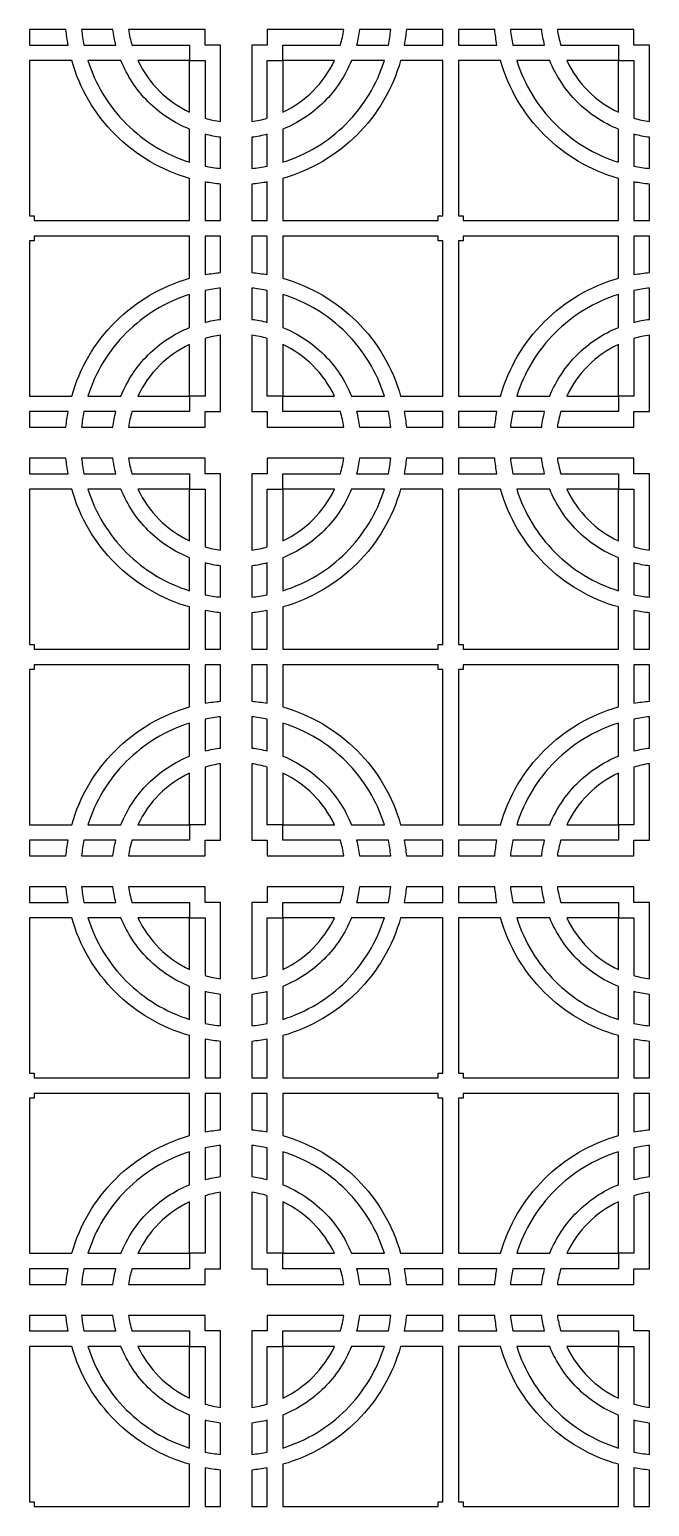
# Model space of a CAD drawing. Extents: x -89 to 89, y -48 to 48.
# Drawn here: x -48.05 to -28.1, y -48.05 to -0.5 of the extents above; entities that cross this region are included whole.
import ezdxf

# ---------------------------------------------------------------- set-up
doc = ezdxf.new("R2010")
doc.units = 0

msp = doc.modelspace()

# ---------------------------------------------------------------- linework, layer by layer
at = {"layer": 'MATERIAL3'}
for points in [[(-46.877226, -0.5), (-48.05, -0.5), (-48.05, -0.5), (-48.05, -1), (-48.05, -1), (-46.808327, -1), (-46.808327, -1, -0.0114755), (-46.848515, -0.750791, -0.0114755)], [(-46.298979, -1), (-45.272983, -1), (-45.272983, -1, -0.0159204), (-45.328767, -0.751523, -0.0159204), (-45.368627, -0.5), (-46.374937, -0.5), (-46.374937, -0.5, 0.0126495), (-46.343284, -0.750961, 0.0126495)], [(-42.4, -0.5), (-44.864102, -0.5), (-44.864102, -0.5, 0.0183026), (-44.818256, -0.752014, 0.0183026), (-44.754102, -1), (-42.9, -1), (-42.9, -1), (-42.9, -1.5), (-42.9, -1.5), (-42.4, -1.5), (-42.4, -1.5), (-42.4, -3.354102), (-42.4, -3.354102, 0.0183026), (-42.152014, -3.418256, 0.0183026), (-41.9, -3.464102), (-41.9, -1), (-41.9, -1), (-42.4, -1), (-42.4, -1), (-42.4, -0.5)], [(-39.9, -1.5), (-39.9, -1), (-39.9, -1), (-38.045898, -1), (-38.045898, -1, 0.0183026), (-37.981744, -0.752014, 0.0183026), (-37.935898, -0.5), (-40.4, -0.5), (-40.4, -0.5), (-40.4, -1), (-40.4, -1), (-40.9, -1), (-40.9, -1), (-40.9, -3.464102), (-40.9, -3.464102, 0.0183026), (-40.647986, -3.418256, 0.0183026), (-40.4, -3.354102), (-40.4, -1.5), (-40.4, -1.5), (-39.9, -1.5)], [(-36.425063, -0.5), (-37.431373, -0.5), (-37.431373, -0.5, -0.0159204), (-37.471233, -0.751523, -0.0159204), (-37.527017, -1), (-36.501021, -1), (-36.501021, -1, 0.0126495), (-36.456716, -0.750961, 0.0126495)], [(-35.991673, -1), (-34.75, -1), (-34.75, -1), (-34.75, -0.5), (-34.75, -0.5), (-35.922774, -0.5), (-35.922774, -0.5, -0.0114755), (-35.951485, -0.750791, -0.0114755)], [(-33.077226, -0.5), (-34.25, -0.5), (-34.25, -0.5), (-34.25, -1), (-34.25, -1), (-33.008327, -1), (-33.008327, -1, -0.0114755), (-33.048515, -0.750791, -0.0114755)], [(-32.498979, -1), (-31.472983, -1), (-31.472983, -1, -0.0159204), (-31.528767, -0.751523, -0.0159204), (-31.568627, -0.5), (-32.574937, -0.5), (-32.574937, -0.5, 0.0126495), (-32.543284, -0.750961, 0.0126495)], [(-28.6, -0.5), (-31.064102, -0.5), (-31.064102, -0.5, 0.0183026), (-31.018256, -0.752014, 0.0183026), (-30.954102, -1), (-29.1, -1), (-29.1, -1), (-29.1, -1.5), (-29.1, -1.5), (-28.6, -1.5), (-28.6, -1.5), (-28.6, -3.354102), (-28.6, -3.354102, 0.0183026), (-28.352014, -3.418256, 0.0183026), (-28.1, -3.464102), (-28.1, -1), (-28.1, -1), (-28.6, -1), (-28.6, -1), (-28.6, -0.5)], [(-42.9, -5.291503, -0.127985), (-45.289087, -3.889087, -0.127985), (-46.691503, -1.5), (-48.05, -1.5), (-48.05, -1.5), (-48.05, -6.5), (-48.05, -6.5), (-47.9, -6.5), (-47.9, -6.5), (-47.9, -6.65), (-47.9, -6.65), (-42.9, -6.65), (-42.9, -6.65), (-42.9, -5.291503)], [(-42.9, -4.769696), (-42.9, -3.708099), (-42.9, -3.708099, -0.100588), (-44.228427, -2.828427, -0.100588), (-45.108099, -1.5), (-46.169696, -1.5), (-46.169696, -1.5, 0.120758), (-44.935534, -3.535534, 0.120758)], [(-42.9, -1.5), (-44.562278, -1.5), (-44.562278, -1.5, 0.0858316), (-43.874874, -2.474874, 0.0858316), (-42.9, -3.162278), (-42.9, -1.5)], [(-39.9, -1.5), (-39.9, -3.162278), (-39.9, -3.162278, 0.0858316), (-38.925126, -2.474874, 0.0858316), (-38.237722, -1.5), (-39.9, -1.5)], [(-39.9, -4.769696, 0.120758), (-37.864466, -3.535534, 0.120758), (-36.630304, -1.5), (-37.691901, -1.5), (-37.691901, -1.5, -0.100588), (-38.571573, -2.828427, -0.100588), (-39.9, -3.708099), (-39.9, -4.769696)], [(-34.75, -1.5), (-36.108497, -1.5), (-36.108497, -1.5, -0.127985), (-37.510913, -3.889087, -0.127985), (-39.9, -5.291503), (-39.9, -6.65), (-39.9, -6.65), (-34.9, -6.65), (-34.9, -6.65), (-34.9, -6.5), (-34.9, -6.5), (-34.75, -6.5), (-34.75, -6.5), (-34.75, -1.5)], [(-29.1, -5.291503, -0.127985), (-31.489087, -3.889087, -0.127985), (-32.891503, -1.5), (-34.25, -1.5), (-34.25, -1.5), (-34.25, -6.5), (-34.25, -6.5), (-34.1, -6.5), (-34.1, -6.5), (-34.1, -6.65), (-34.1, -6.65), (-29.1, -6.65), (-29.1, -6.65), (-29.1, -5.291503)], [(-29.1, -4.769696), (-29.1, -3.708099), (-29.1, -3.708099, -0.100588), (-30.428427, -2.828427, -0.100588), (-31.308099, -1.5), (-32.369696, -1.5), (-32.369696, -1.5, 0.120758), (-31.135534, -3.535534, 0.120758)], [(-29.1, -1.5), (-30.762278, -1.5), (-30.762278, -1.5, 0.0858316), (-30.074874, -2.474874, 0.0858316), (-29.1, -3.162278), (-29.1, -1.5)], [(-42.4, -3.872983), (-42.4, -4.898979), (-42.4, -4.898979, 0.0126495), (-42.150961, -4.943284, 0.0126495), (-41.9, -4.974937), (-41.9, -3.968627), (-41.9, -3.968627, -0.0159204), (-42.151523, -3.928767, -0.0159204)], [(-40.4, -4.898979), (-40.4, -3.872983), (-40.4, -3.872983, -0.0159204), (-40.648477, -3.928767, -0.0159204), (-40.9, -3.968627), (-40.9, -4.974937), (-40.9, -4.974937, 0.0126495), (-40.649039, -4.943284, 0.0126495)], [(-28.6, -3.872983), (-28.6, -4.898979), (-28.6, -4.898979, 0.0126495), (-28.350961, -4.943284, 0.0126495), (-28.1, -4.974937), (-28.1, -3.968627), (-28.1, -3.968627, -0.0159204), (-28.351523, -3.928767, -0.0159204)], [(-41.9, -6.65), (-41.9, -5.477226), (-41.9, -5.477226, -0.0114755), (-42.150791, -5.448515, -0.0114755), (-42.4, -5.408327), (-42.4, -6.65), (-42.4, -6.65), (-41.9, -6.65)], [(-40.4, -6.65), (-40.4, -5.408327), (-40.4, -5.408327, -0.0114755), (-40.649209, -5.448515, -0.0114755), (-40.9, -5.477226), (-40.9, -6.65), (-40.9, -6.65), (-40.4, -6.65)], [(-28.1, -6.65), (-28.1, -5.477226), (-28.1, -5.477226, -0.0114755), (-28.350791, -5.448515, -0.0114755), (-28.6, -5.408327), (-28.6, -6.65), (-28.6, -6.65), (-28.1, -6.65)], [(-48.05, -12.3), (-46.691503, -12.3), (-46.691503, -12.3, -0.127985), (-45.289087, -9.910913, -0.127985), (-42.9, -8.508497), (-42.9, -7.15), (-42.9, -7.15), (-47.9, -7.15), (-47.9, -7.15), (-47.9, -7.3), (-47.9, -7.3), (-48.05, -7.3), (-48.05, -7.3), (-48.05, -12.3)], [(-42.4, -7.15), (-42.4, -8.391673), (-42.4, -8.391673, -0.0114755), (-42.150791, -8.351485, -0.0114755), (-41.9, -8.322774), (-41.9, -7.15), (-41.9, -7.15), (-42.4, -7.15)], [(-40.4, -8.391673), (-40.4, -7.15), (-40.4, -7.15), (-40.9, -7.15), (-40.9, -7.15), (-40.9, -8.322774), (-40.9, -8.322774, -0.0114755), (-40.649209, -8.351485, -0.0114755)], [(-39.9, -7.15), (-39.9, -8.508497), (-39.9, -8.508497, -0.127985), (-37.510913, -9.910913, -0.127985), (-36.108497, -12.3), (-34.75, -12.3), (-34.75, -12.3), (-34.75, -7.3), (-34.75, -7.3), (-34.9, -7.3), (-34.9, -7.3), (-34.9, -7.15), (-34.9, -7.15), (-39.9, -7.15)], [(-34.25, -12.3), (-32.891503, -12.3), (-32.891503, -12.3, -0.127985), (-31.489087, -9.910913, -0.127985), (-29.1, -8.508497), (-29.1, -7.15), (-29.1, -7.15), (-34.1, -7.15), (-34.1, -7.15), (-34.1, -7.3), (-34.1, -7.3), (-34.25, -7.3), (-34.25, -7.3), (-34.25, -12.3)], [(-28.6, -7.15), (-28.6, -8.391673), (-28.6, -8.391673, -0.0114755), (-28.350791, -8.351485, -0.0114755), (-28.1, -8.322774), (-28.1, -7.15), (-28.1, -7.15), (-28.6, -7.15)], [(-45.108099, -12.3, -0.100588), (-44.228427, -10.971573, -0.100588), (-42.9, -10.091901), (-42.9, -9.030304), (-42.9, -9.030304, 0.120758), (-44.935534, -10.264466, 0.120758), (-46.169696, -12.3), (-45.108099, -12.3)], [(-41.9, -9.831373), (-41.9, -8.825063), (-41.9, -8.825063, 0.0126495), (-42.150961, -8.856716, 0.0126495), (-42.4, -8.901021), (-42.4, -9.927017), (-42.4, -9.927017, -0.0159204), (-42.151523, -9.871233, -0.0159204)], [(-40.9, -8.825063), (-40.9, -9.831373), (-40.9, -9.831373, -0.0159204), (-40.648477, -9.871233, -0.0159204), (-40.4, -9.927017), (-40.4, -8.901021), (-40.4, -8.901021, 0.0126495), (-40.649039, -8.856716, 0.0126495)], [(-39.9, -10.091901, -0.100588), (-38.571573, -10.971573, -0.100588), (-37.691901, -12.3), (-36.630304, -12.3), (-36.630304, -12.3, 0.120758), (-37.864466, -10.264466, 0.120758), (-39.9, -9.030304), (-39.9, -10.091901)], [(-31.308099, -12.3, -0.100588), (-30.428427, -10.971573, -0.100588), (-29.1, -10.091901), (-29.1, -9.030304), (-29.1, -9.030304, 0.120758), (-31.135534, -10.264466, 0.120758), (-32.369696, -12.3), (-31.308099, -12.3)], [(-28.1, -9.831373), (-28.1, -8.825063), (-28.1, -8.825063, 0.0126495), (-28.350961, -8.856716, 0.0126495), (-28.6, -8.901021), (-28.6, -9.927017), (-28.6, -9.927017, -0.0159204), (-28.351523, -9.871233, -0.0159204)], [(-41.9, -12.8), (-41.9, -10.335898), (-41.9, -10.335898, 0.0183026), (-42.152014, -10.381744, 0.0183026), (-42.4, -10.445898), (-42.4, -12.3), (-42.4, -12.3), (-42.9, -12.3), (-42.9, -12.3), (-42.9, -12.8), (-42.9, -12.8), (-44.754102, -12.8), (-44.754102, -12.8, 0.0183026), (-44.818256, -13.047986, 0.0183026), (-44.864102, -13.3), (-42.4, -13.3), (-42.4, -13.3), (-42.4, -12.8), (-42.4, -12.8), (-41.9, -12.8)], [(-40.4, -13.3), (-37.935898, -13.3), (-37.935898, -13.3, 0.0183026), (-37.981744, -13.047986, 0.0183026), (-38.045898, -12.8), (-39.9, -12.8), (-39.9, -12.8), (-39.9, -12.3), (-39.9, -12.3), (-40.4, -12.3), (-40.4, -12.3), (-40.4, -10.445898), (-40.4, -10.445898, 0.0183026), (-40.647986, -10.381744, 0.0183026), (-40.9, -10.335898), (-40.9, -12.8), (-40.9, -12.8), (-40.4, -12.8), (-40.4, -12.8), (-40.4, -13.3)], [(-28.1, -12.8), (-28.1, -10.335898), (-28.1, -10.335898, 0.0183026), (-28.352014, -10.381744, 0.0183026), (-28.6, -10.445898), (-28.6, -12.3), (-28.6, -12.3), (-29.1, -12.3), (-29.1, -12.3), (-29.1, -12.8), (-29.1, -12.8), (-30.954102, -12.8), (-30.954102, -12.8, 0.0183026), (-31.018256, -13.047986, 0.0183026), (-31.064102, -13.3), (-28.6, -13.3), (-28.6, -13.3), (-28.6, -12.8), (-28.6, -12.8), (-28.1, -12.8)], [(-42.9, -12.3), (-42.9, -10.637722), (-42.9, -10.637722, 0.0858316), (-43.874874, -11.325126, 0.0858316), (-44.562278, -12.3), (-42.9, -12.3)], [(-39.9, -12.3), (-38.237722, -12.3), (-38.237722, -12.3, 0.0858316), (-38.925126, -11.325126, 0.0858316), (-39.9, -10.637722), (-39.9, -12.3)], [(-29.1, -12.3), (-29.1, -10.637722), (-29.1, -10.637722, 0.0858316), (-30.074874, -11.325126, 0.0858316), (-30.762278, -12.3), (-29.1, -12.3)], [(-46.808327, -12.8), (-48.05, -12.8), (-48.05, -12.8), (-48.05, -13.3), (-48.05, -13.3), (-46.877226, -13.3), (-46.877226, -13.3, -0.0114755), (-46.848515, -13.049209, -0.0114755)], [(-46.374937, -13.3), (-45.368627, -13.3), (-45.368627, -13.3, -0.0159204), (-45.328767, -13.048477, -0.0159204), (-45.272983, -12.8), (-46.298979, -12.8), (-46.298979, -12.8, 0.0126495), (-46.343284, -13.049039, 0.0126495)], [(-37.431373, -13.3), (-36.425063, -13.3), (-36.425063, -13.3, 0.0126495), (-36.456716, -13.049039, 0.0126495), (-36.501021, -12.8), (-37.527017, -12.8), (-37.527017, -12.8, -0.0159204), (-37.471233, -13.048477, -0.0159204)], [(-34.75, -12.8), (-35.991673, -12.8), (-35.991673, -12.8, -0.0114755), (-35.951485, -13.049209, -0.0114755), (-35.922774, -13.3), (-34.75, -13.3), (-34.75, -13.3), (-34.75, -12.8)], [(-33.008327, -12.8), (-34.25, -12.8), (-34.25, -12.8), (-34.25, -13.3), (-34.25, -13.3), (-33.077226, -13.3), (-33.077226, -13.3, -0.0114755), (-33.048515, -13.049209, -0.0114755)], [(-32.574937, -13.3), (-31.568627, -13.3), (-31.568627, -13.3, -0.0159204), (-31.528767, -13.048477, -0.0159204), (-31.472983, -12.8), (-32.498979, -12.8), (-32.498979, -12.8, 0.0126495), (-32.543284, -13.049039, 0.0126495)], [(-46.877226, -14.3), (-48.05, -14.3), (-48.05, -14.3), (-48.05, -14.8), (-48.05, -14.8), (-46.808327, -14.8), (-46.808327, -14.8, -0.0114755), (-46.848515, -14.550791, -0.0114755)], [(-46.298979, -14.8), (-45.272983, -14.8), (-45.272983, -14.8, -0.0159204), (-45.328767, -14.551523, -0.0159204), (-45.368627, -14.3), (-46.374937, -14.3), (-46.374937, -14.3, 0.0126495), (-46.343284, -14.550961, 0.0126495)], [(-42.4, -14.3), (-44.864102, -14.3), (-44.864102, -14.3, 0.0183026), (-44.818256, -14.552014, 0.0183026), (-44.754102, -14.8), (-42.9, -14.8), (-42.9, -14.8), (-42.9, -15.3), (-42.9, -15.3), (-42.4, -15.3), (-42.4, -15.3), (-42.4, -17.154102), (-42.4, -17.154102, 0.0183026), (-42.152014, -17.218256, 0.0183026), (-41.9, -17.264102), (-41.9, -14.8), (-41.9, -14.8), (-42.4, -14.8), (-42.4, -14.8), (-42.4, -14.3)], [(-39.9, -15.3), (-39.9, -14.8), (-39.9, -14.8), (-38.045898, -14.8), (-38.045898, -14.8, 0.0183026), (-37.981744, -14.552014, 0.0183026), (-37.935898, -14.3), (-40.4, -14.3), (-40.4, -14.3), (-40.4, -14.8), (-40.4, -14.8), (-40.9, -14.8), (-40.9, -14.8), (-40.9, -17.264102), (-40.9, -17.264102, 0.0183026), (-40.647986, -17.218256, 0.0183026), (-40.4, -17.154102), (-40.4, -15.3), (-40.4, -15.3), (-39.9, -15.3)], [(-36.425063, -14.3), (-37.431373, -14.3), (-37.431373, -14.3, -0.0159204), (-37.471233, -14.551523, -0.0159204), (-37.527017, -14.8), (-36.501021, -14.8), (-36.501021, -14.8, 0.0126495), (-36.456716, -14.550961, 0.0126495)], [(-35.991673, -14.8), (-34.75, -14.8), (-34.75, -14.8), (-34.75, -14.3), (-34.75, -14.3), (-35.922774, -14.3), (-35.922774, -14.3, -0.0114755), (-35.951485, -14.550791, -0.0114755)], [(-33.077226, -14.3), (-34.25, -14.3), (-34.25, -14.3), (-34.25, -14.8), (-34.25, -14.8), (-33.008327, -14.8), (-33.008327, -14.8, -0.0114755), (-33.048515, -14.550791, -0.0114755)], [(-32.498979, -14.8), (-31.472983, -14.8), (-31.472983, -14.8, -0.0159204), (-31.528767, -14.551523, -0.0159204), (-31.568627, -14.3), (-32.574937, -14.3), (-32.574937, -14.3, 0.0126495), (-32.543284, -14.550961, 0.0126495)], [(-28.6, -14.3), (-31.064102, -14.3), (-31.064102, -14.3, 0.0183026), (-31.018256, -14.552014, 0.0183026), (-30.954102, -14.8), (-29.1, -14.8), (-29.1, -14.8), (-29.1, -15.3), (-29.1, -15.3), (-28.6, -15.3), (-28.6, -15.3), (-28.6, -17.154102), (-28.6, -17.154102, 0.0183026), (-28.352014, -17.218256, 0.0183026), (-28.1, -17.264102), (-28.1, -14.8), (-28.1, -14.8), (-28.6, -14.8), (-28.6, -14.8), (-28.6, -14.3)], [(-42.9, -19.091503, -0.127985), (-45.289087, -17.689087, -0.127985), (-46.691503, -15.3), (-48.05, -15.3), (-48.05, -15.3), (-48.05, -20.3), (-48.05, -20.3), (-47.9, -20.3), (-47.9, -20.3), (-47.9, -20.45), (-47.9, -20.45), (-42.9, -20.45), (-42.9, -20.45), (-42.9, -19.091503)], [(-42.9, -18.569696), (-42.9, -17.508099), (-42.9, -17.508099, -0.100588), (-44.228427, -16.628427, -0.100588), (-45.108099, -15.3), (-46.169696, -15.3), (-46.169696, -15.3, 0.120758), (-44.935534, -17.335534, 0.120758)], [(-42.9, -15.3), (-44.562278, -15.3), (-44.562278, -15.3, 0.0858316), (-43.874874, -16.274874, 0.0858316), (-42.9, -16.962278), (-42.9, -15.3)], [(-34.75, -15.3), (-36.108497, -15.3), (-36.108497, -15.3, -0.127985), (-37.510913, -17.689087, -0.127985), (-39.9, -19.091503), (-39.9, -20.45), (-39.9, -20.45), (-34.9, -20.45), (-34.9, -20.45), (-34.9, -20.3), (-34.9, -20.3), (-34.75, -20.3), (-34.75, -20.3), (-34.75, -15.3)], [(-39.9, -18.569696, 0.120758), (-37.864466, -17.335534, 0.120758), (-36.630304, -15.3), (-37.691901, -15.3), (-37.691901, -15.3, -0.100588), (-38.571573, -16.628427, -0.100588), (-39.9, -17.508099), (-39.9, -18.569696)], [(-39.9, -15.3), (-39.9, -16.962278), (-39.9, -16.962278, 0.0858316), (-38.925126, -16.274874, 0.0858316), (-38.237722, -15.3), (-39.9, -15.3)], [(-29.1, -19.091503, -0.127985), (-31.489087, -17.689087, -0.127985), (-32.891503, -15.3), (-34.25, -15.3), (-34.25, -15.3), (-34.25, -20.3), (-34.25, -20.3), (-34.1, -20.3), (-34.1, -20.3), (-34.1, -20.45), (-34.1, -20.45), (-29.1, -20.45), (-29.1, -20.45), (-29.1, -19.091503)], [(-29.1, -18.569696), (-29.1, -17.508099), (-29.1, -17.508099, -0.100588), (-30.428427, -16.628427, -0.100588), (-31.308099, -15.3), (-32.369696, -15.3), (-32.369696, -15.3, 0.120758), (-31.135534, -17.335534, 0.120758)], [(-29.1, -15.3), (-30.762278, -15.3), (-30.762278, -15.3, 0.0858316), (-30.074874, -16.274874, 0.0858316), (-29.1, -16.962278), (-29.1, -15.3)], [(-42.4, -17.672983), (-42.4, -18.698979), (-42.4, -18.698979, 0.0126495), (-42.150961, -18.743284, 0.0126495), (-41.9, -18.774937), (-41.9, -17.768627), (-41.9, -17.768627, -0.0159204), (-42.151523, -17.728767, -0.0159204)], [(-40.4, -18.698979), (-40.4, -17.672983), (-40.4, -17.672983, -0.0159204), (-40.648477, -17.728767, -0.0159204), (-40.9, -17.768627), (-40.9, -18.774937), (-40.9, -18.774937, 0.0126495), (-40.649039, -18.743284, 0.0126495)], [(-28.6, -17.672983), (-28.6, -18.698979), (-28.6, -18.698979, 0.0126495), (-28.350961, -18.743284, 0.0126495), (-28.1, -18.774937), (-28.1, -17.768627), (-28.1, -17.768627, -0.0159204), (-28.351523, -17.728767, -0.0159204)], [(-41.9, -20.45), (-41.9, -19.277226), (-41.9, -19.277226, -0.0114755), (-42.150791, -19.248515, -0.0114755), (-42.4, -19.208327), (-42.4, -20.45), (-42.4, -20.45), (-41.9, -20.45)], [(-40.4, -20.45), (-40.4, -19.208327), (-40.4, -19.208327, -0.0114755), (-40.649209, -19.248515, -0.0114755), (-40.9, -19.277226), (-40.9, -20.45), (-40.9, -20.45), (-40.4, -20.45)], [(-28.1, -20.45), (-28.1, -19.277226), (-28.1, -19.277226, -0.0114755), (-28.350791, -19.248515, -0.0114755), (-28.6, -19.208327), (-28.6, -20.45), (-28.6, -20.45), (-28.1, -20.45)], [(-48.05, -26.1), (-46.691503, -26.1), (-46.691503, -26.1, -0.127985), (-45.289087, -23.710913, -0.127985), (-42.9, -22.308497), (-42.9, -20.95), (-42.9, -20.95), (-47.9, -20.95), (-47.9, -20.95), (-47.9, -21.1), (-47.9, -21.1), (-48.05, -21.1), (-48.05, -21.1), (-48.05, -26.1)], [(-42.4, -20.95), (-42.4, -22.191673), (-42.4, -22.191673, -0.0114755), (-42.150791, -22.151485, -0.0114755), (-41.9, -22.122774), (-41.9, -20.95), (-41.9, -20.95), (-42.4, -20.95)], [(-40.4, -22.191673), (-40.4, -20.95), (-40.4, -20.95), (-40.9, -20.95), (-40.9, -20.95), (-40.9, -22.122774), (-40.9, -22.122774, -0.0114755), (-40.649209, -22.151485, -0.0114755)], [(-39.9, -20.95), (-39.9, -22.308497), (-39.9, -22.308497, -0.127985), (-37.510913, -23.710913, -0.127985), (-36.108497, -26.1), (-34.75, -26.1), (-34.75, -26.1), (-34.75, -21.1), (-34.75, -21.1), (-34.9, -21.1), (-34.9, -21.1), (-34.9, -20.95), (-34.9, -20.95), (-39.9, -20.95)], [(-34.25, -26.1), (-32.891503, -26.1), (-32.891503, -26.1, -0.127985), (-31.489087, -23.710913, -0.127985), (-29.1, -22.308497), (-29.1, -20.95), (-29.1, -20.95), (-34.1, -20.95), (-34.1, -20.95), (-34.1, -21.1), (-34.1, -21.1), (-34.25, -21.1), (-34.25, -21.1), (-34.25, -26.1)], [(-28.6, -20.95), (-28.6, -22.191673), (-28.6, -22.191673, -0.0114755), (-28.350791, -22.151485, -0.0114755), (-28.1, -22.122774), (-28.1, -20.95), (-28.1, -20.95), (-28.6, -20.95)], [(-41.9, -23.631373), (-41.9, -22.625063), (-41.9, -22.625063, 0.0126495), (-42.150961, -22.656716, 0.0126495), (-42.4, -22.701021), (-42.4, -23.727017), (-42.4, -23.727017, -0.0159204), (-42.151523, -23.671233, -0.0159204)], [(-40.9, -22.625063), (-40.9, -23.631373), (-40.9, -23.631373, -0.0159204), (-40.648477, -23.671233, -0.0159204), (-40.4, -23.727017), (-40.4, -22.701021), (-40.4, -22.701021, 0.0126495), (-40.649039, -22.656716, 0.0126495)], [(-28.1, -23.631373), (-28.1, -22.625063), (-28.1, -22.625063, 0.0126495), (-28.350961, -22.656716, 0.0126495), (-28.6, -22.701021), (-28.6, -23.727017), (-28.6, -23.727017, -0.0159204), (-28.351523, -23.671233, -0.0159204)], [(-45.108099, -26.1, -0.100588), (-44.228427, -24.771573, -0.100588), (-42.9, -23.891901), (-42.9, -22.830304), (-42.9, -22.830304, 0.120758), (-44.935534, -24.064466, 0.120758), (-46.169696, -26.1), (-45.108099, -26.1)], [(-39.9, -23.891901, -0.100588), (-38.571573, -24.771573, -0.100588), (-37.691901, -26.1), (-36.630304, -26.1), (-36.630304, -26.1, 0.120758), (-37.864466, -24.064466, 0.120758), (-39.9, -22.830304), (-39.9, -23.891901)], [(-31.308099, -26.1, -0.100588), (-30.428427, -24.771573, -0.100588), (-29.1, -23.891901), (-29.1, -22.830304), (-29.1, -22.830304, 0.120758), (-31.135534, -24.064466, 0.120758), (-32.369696, -26.1), (-31.308099, -26.1)], [(-41.9, -26.6), (-41.9, -24.135898), (-41.9, -24.135898, 0.0183026), (-42.152014, -24.181744, 0.0183026), (-42.4, -24.245898), (-42.4, -26.1), (-42.4, -26.1), (-42.9, -26.1), (-42.9, -26.1), (-42.9, -26.6), (-42.9, -26.6), (-44.754102, -26.6), (-44.754102, -26.6, 0.0183026), (-44.818256, -26.847986, 0.0183026), (-44.864102, -27.1), (-42.4, -27.1), (-42.4, -27.1), (-42.4, -26.6), (-42.4, -26.6), (-41.9, -26.6)], [(-40.4, -27.1), (-37.935898, -27.1), (-37.935898, -27.1, 0.0183026), (-37.981744, -26.847986, 0.0183026), (-38.045898, -26.6), (-39.9, -26.6), (-39.9, -26.6), (-39.9, -26.1), (-39.9, -26.1), (-40.4, -26.1), (-40.4, -26.1), (-40.4, -24.245898), (-40.4, -24.245898, 0.0183026), (-40.647986, -24.181744, 0.0183026), (-40.9, -24.135898), (-40.9, -26.6), (-40.9, -26.6), (-40.4, -26.6), (-40.4, -26.6), (-40.4, -27.1)], [(-28.1, -26.6), (-28.1, -24.135898), (-28.1, -24.135898, 0.0183026), (-28.352014, -24.181744, 0.0183026), (-28.6, -24.245898), (-28.6, -26.1), (-28.6, -26.1), (-29.1, -26.1), (-29.1, -26.1), (-29.1, -26.6), (-29.1, -26.6), (-30.954102, -26.6), (-30.954102, -26.6, 0.0183026), (-31.018256, -26.847986, 0.0183026), (-31.064102, -27.1), (-28.6, -27.1), (-28.6, -27.1), (-28.6, -26.6), (-28.6, -26.6), (-28.1, -26.6)], [(-42.9, -26.1), (-42.9, -24.437722), (-42.9, -24.437722, 0.0858316), (-43.874874, -25.125126, 0.0858316), (-44.562278, -26.1), (-42.9, -26.1)], [(-39.9, -26.1), (-38.237722, -26.1), (-38.237722, -26.1, 0.0858316), (-38.925126, -25.125126, 0.0858316), (-39.9, -24.437722), (-39.9, -26.1)], [(-29.1, -26.1), (-29.1, -24.437722), (-29.1, -24.437722, 0.0858316), (-30.074874, -25.125126, 0.0858316), (-30.762278, -26.1), (-29.1, -26.1)], [(-46.808327, -26.6), (-48.05, -26.6), (-48.05, -26.6), (-48.05, -27.1), (-48.05, -27.1), (-46.877226, -27.1), (-46.877226, -27.1, -0.0114755), (-46.848515, -26.849209, -0.0114755)], [(-46.374937, -27.1), (-45.368627, -27.1), (-45.368627, -27.1, -0.0159204), (-45.328767, -26.848477, -0.0159204), (-45.272983, -26.6), (-46.298979, -26.6), (-46.298979, -26.6, 0.0126495), (-46.343284, -26.849039, 0.0126495)], [(-37.431373, -27.1), (-36.425063, -27.1), (-36.425063, -27.1, 0.0126495), (-36.456716, -26.849039, 0.0126495), (-36.501021, -26.6), (-37.527017, -26.6), (-37.527017, -26.6, -0.0159204), (-37.471233, -26.848477, -0.0159204)], [(-34.75, -26.6), (-35.991673, -26.6), (-35.991673, -26.6, -0.0114755), (-35.951485, -26.849209, -0.0114755), (-35.922774, -27.1), (-34.75, -27.1), (-34.75, -27.1), (-34.75, -26.6)], [(-33.008327, -26.6), (-34.25, -26.6), (-34.25, -26.6), (-34.25, -27.1), (-34.25, -27.1), (-33.077226, -27.1), (-33.077226, -27.1, -0.0114755), (-33.048515, -26.849209, -0.0114755)], [(-32.574937, -27.1), (-31.568627, -27.1), (-31.568627, -27.1, -0.0159204), (-31.528767, -26.848477, -0.0159204), (-31.472983, -26.6), (-32.498979, -26.6), (-32.498979, -26.6, 0.0126495), (-32.543284, -26.849039, 0.0126495)], [(-46.877226, -28.1), (-48.05, -28.1), (-48.05, -28.1), (-48.05, -28.6), (-48.05, -28.6), (-46.808327, -28.6), (-46.808327, -28.6, -0.0114755), (-46.848515, -28.350791, -0.0114755)], [(-46.298979, -28.6), (-45.272983, -28.6), (-45.272983, -28.6, -0.0159204), (-45.328767, -28.351523, -0.0159204), (-45.368627, -28.1), (-46.374937, -28.1), (-46.374937, -28.1, 0.0126495), (-46.343284, -28.350961, 0.0126495)], [(-42.4, -28.1), (-44.864102, -28.1), (-44.864102, -28.1, 0.0183026), (-44.818256, -28.352014, 0.0183026), (-44.754102, -28.6), (-42.9, -28.6), (-42.9, -28.6), (-42.9, -29.1), (-42.9, -29.1), (-42.4, -29.1), (-42.4, -29.1), (-42.4, -30.954102), (-42.4, -30.954102, 0.0183026), (-42.152014, -31.018256, 0.0183026), (-41.9, -31.064102), (-41.9, -28.6), (-41.9, -28.6), (-42.4, -28.6), (-42.4, -28.6), (-42.4, -28.1)], [(-39.9, -29.1), (-39.9, -28.6), (-39.9, -28.6), (-38.045898, -28.6), (-38.045898, -28.6, 0.0183026), (-37.981744, -28.352014, 0.0183026), (-37.935898, -28.1), (-40.4, -28.1), (-40.4, -28.1), (-40.4, -28.6), (-40.4, -28.6), (-40.9, -28.6), (-40.9, -28.6), (-40.9, -31.064102), (-40.9, -31.064102, 0.0183026), (-40.647986, -31.018256, 0.0183026), (-40.4, -30.954102), (-40.4, -29.1), (-40.4, -29.1), (-39.9, -29.1)], [(-36.425063, -28.1), (-37.431373, -28.1), (-37.431373, -28.1, -0.0159204), (-37.471233, -28.351523, -0.0159204), (-37.527017, -28.6), (-36.501021, -28.6), (-36.501021, -28.6, 0.0126495), (-36.456716, -28.350961, 0.0126495)], [(-35.991673, -28.6), (-34.75, -28.6), (-34.75, -28.6), (-34.75, -28.1), (-34.75, -28.1), (-35.922774, -28.1), (-35.922774, -28.1, -0.0114755), (-35.951485, -28.350791, -0.0114755)], [(-33.077226, -28.1), (-34.25, -28.1), (-34.25, -28.1), (-34.25, -28.6), (-34.25, -28.6), (-33.008327, -28.6), (-33.008327, -28.6, -0.0114755), (-33.048515, -28.350791, -0.0114755)], [(-32.498979, -28.6), (-31.472983, -28.6), (-31.472983, -28.6, -0.0159204), (-31.528767, -28.351523, -0.0159204), (-31.568627, -28.1), (-32.574937, -28.1), (-32.574937, -28.1, 0.0126495), (-32.543284, -28.350961, 0.0126495)], [(-28.6, -28.1), (-31.064102, -28.1), (-31.064102, -28.1, 0.0183026), (-31.018256, -28.352014, 0.0183026), (-30.954102, -28.6), (-29.1, -28.6), (-29.1, -28.6), (-29.1, -29.1), (-29.1, -29.1), (-28.6, -29.1), (-28.6, -29.1), (-28.6, -30.954102), (-28.6, -30.954102, 0.0183026), (-28.352014, -31.018256, 0.0183026), (-28.1, -31.064102), (-28.1, -28.6), (-28.1, -28.6), (-28.6, -28.6), (-28.6, -28.6), (-28.6, -28.1)], [(-42.9, -32.891503, -0.127985), (-45.289087, -31.489087, -0.127985), (-46.691503, -29.1), (-48.05, -29.1), (-48.05, -29.1), (-48.05, -34.1), (-48.05, -34.1), (-47.9, -34.1), (-47.9, -34.1), (-47.9, -34.25), (-47.9, -34.25), (-42.9, -34.25), (-42.9, -34.25), (-42.9, -32.891503)], [(-42.9, -32.369696), (-42.9, -31.308099), (-42.9, -31.308099, -0.100588), (-44.228427, -30.428427, -0.100588), (-45.108099, -29.1), (-46.169696, -29.1), (-46.169696, -29.1, 0.120758), (-44.935534, -31.135534, 0.120758)], [(-42.9, -29.1), (-44.562278, -29.1), (-44.562278, -29.1, 0.0858316), (-43.874874, -30.074874, 0.0858316), (-42.9, -30.762278), (-42.9, -29.1)], [(-34.75, -29.1), (-36.108497, -29.1), (-36.108497, -29.1, -0.127985), (-37.510913, -31.489087, -0.127985), (-39.9, -32.891503), (-39.9, -34.25), (-39.9, -34.25), (-34.9, -34.25), (-34.9, -34.25), (-34.9, -34.1), (-34.9, -34.1), (-34.75, -34.1), (-34.75, -34.1), (-34.75, -29.1)], [(-39.9, -32.369696, 0.120758), (-37.864466, -31.135534, 0.120758), (-36.630304, -29.1), (-37.691901, -29.1), (-37.691901, -29.1, -0.100588), (-38.571573, -30.428427, -0.100588), (-39.9, -31.308099), (-39.9, -32.369696)], [(-39.9, -29.1), (-39.9, -30.762278), (-39.9, -30.762278, 0.0858316), (-38.925126, -30.074874, 0.0858316), (-38.237722, -29.1), (-39.9, -29.1)], [(-29.1, -32.891503, -0.127985), (-31.489087, -31.489087, -0.127985), (-32.891503, -29.1), (-34.25, -29.1), (-34.25, -29.1), (-34.25, -34.1), (-34.25, -34.1), (-34.1, -34.1), (-34.1, -34.1), (-34.1, -34.25), (-34.1, -34.25), (-29.1, -34.25), (-29.1, -34.25), (-29.1, -32.891503)], [(-29.1, -32.369696), (-29.1, -31.308099), (-29.1, -31.308099, -0.100588), (-30.428427, -30.428427, -0.100588), (-31.308099, -29.1), (-32.369696, -29.1), (-32.369696, -29.1, 0.120758), (-31.135534, -31.135534, 0.120758)], [(-29.1, -29.1), (-30.762278, -29.1), (-30.762278, -29.1, 0.0858316), (-30.074874, -30.074874, 0.0858316), (-29.1, -30.762278), (-29.1, -29.1)], [(-42.4, -31.472983), (-42.4, -32.498979), (-42.4, -32.498979, 0.0126495), (-42.150961, -32.543284, 0.0126495), (-41.9, -32.574937), (-41.9, -31.568627), (-41.9, -31.568627, -0.0159204), (-42.151523, -31.528767, -0.0159204)], [(-40.4, -32.498979), (-40.4, -31.472983), (-40.4, -31.472983, -0.0159204), (-40.648477, -31.528767, -0.0159204), (-40.9, -31.568627), (-40.9, -32.574937), (-40.9, -32.574937, 0.0126495), (-40.649039, -32.543284, 0.0126495)], [(-28.6, -31.472983), (-28.6, -32.498979), (-28.6, -32.498979, 0.0126495), (-28.350961, -32.543284, 0.0126495), (-28.1, -32.574937), (-28.1, -31.568627), (-28.1, -31.568627, -0.0159204), (-28.351523, -31.528767, -0.0159204)], [(-41.9, -34.25), (-41.9, -33.077226), (-41.9, -33.077226, -0.0114755), (-42.150791, -33.048515, -0.0114755), (-42.4, -33.008327), (-42.4, -34.25), (-42.4, -34.25), (-41.9, -34.25)], [(-40.4, -34.25), (-40.4, -33.008327), (-40.4, -33.008327, -0.0114755), (-40.649209, -33.048515, -0.0114755), (-40.9, -33.077226), (-40.9, -34.25), (-40.9, -34.25), (-40.4, -34.25)], [(-28.1, -34.25), (-28.1, -33.077226), (-28.1, -33.077226, -0.0114755), (-28.350791, -33.048515, -0.0114755), (-28.6, -33.008327), (-28.6, -34.25), (-28.6, -34.25), (-28.1, -34.25)], [(-48.05, -39.9), (-46.691503, -39.9), (-46.691503, -39.9, -0.127985), (-45.289087, -37.510913, -0.127985), (-42.9, -36.108497), (-42.9, -34.75), (-42.9, -34.75), (-47.9, -34.75), (-47.9, -34.75), (-47.9, -34.9), (-47.9, -34.9), (-48.05, -34.9), (-48.05, -34.9), (-48.05, -39.9)], [(-42.4, -34.75), (-42.4, -35.991673), (-42.4, -35.991673, -0.0114755), (-42.150791, -35.951485, -0.0114755), (-41.9, -35.922774), (-41.9, -34.75), (-41.9, -34.75), (-42.4, -34.75)], [(-40.4, -35.991673), (-40.4, -34.75), (-40.4, -34.75), (-40.9, -34.75), (-40.9, -34.75), (-40.9, -35.922774), (-40.9, -35.922774, -0.0114755), (-40.649209, -35.951485, -0.0114755)], [(-39.9, -34.75), (-39.9, -36.108497), (-39.9, -36.108497, -0.127985), (-37.510913, -37.510913, -0.127985), (-36.108497, -39.9), (-34.75, -39.9), (-34.75, -39.9), (-34.75, -34.9), (-34.75, -34.9), (-34.9, -34.9), (-34.9, -34.9), (-34.9, -34.75), (-34.9, -34.75), (-39.9, -34.75)], [(-34.25, -39.9), (-32.891503, -39.9), (-32.891503, -39.9, -0.127985), (-31.489087, -37.510913, -0.127985), (-29.1, -36.108497), (-29.1, -34.75), (-29.1, -34.75), (-34.1, -34.75), (-34.1, -34.75), (-34.1, -34.9), (-34.1, -34.9), (-34.25, -34.9), (-34.25, -34.9), (-34.25, -39.9)], [(-28.6, -34.75), (-28.6, -35.991673), (-28.6, -35.991673, -0.0114755), (-28.350791, -35.951485, -0.0114755), (-28.1, -35.922774), (-28.1, -34.75), (-28.1, -34.75), (-28.6, -34.75)], [(-41.9, -37.431373), (-41.9, -36.425063), (-41.9, -36.425063, 0.0126495), (-42.150961, -36.456716, 0.0126495), (-42.4, -36.501021), (-42.4, -37.527017), (-42.4, -37.527017, -0.0159204), (-42.151523, -37.471233, -0.0159204)], [(-40.9, -36.425063), (-40.9, -37.431373), (-40.9, -37.431373, -0.0159204), (-40.648477, -37.471233, -0.0159204), (-40.4, -37.527017), (-40.4, -36.501021), (-40.4, -36.501021, 0.0126495), (-40.649039, -36.456716, 0.0126495)], [(-28.1, -37.431373), (-28.1, -36.425063), (-28.1, -36.425063, 0.0126495), (-28.350961, -36.456716, 0.0126495), (-28.6, -36.501021), (-28.6, -37.527017), (-28.6, -37.527017, -0.0159204), (-28.351523, -37.471233, -0.0159204)], [(-45.108099, -39.9, -0.100588), (-44.228427, -38.571573, -0.100588), (-42.9, -37.691901), (-42.9, -36.630304), (-42.9, -36.630304, 0.120758), (-44.935534, -37.864466, 0.120758), (-46.169696, -39.9), (-45.108099, -39.9)], [(-39.9, -37.691901, -0.100588), (-38.571573, -38.571573, -0.100588), (-37.691901, -39.9), (-36.630304, -39.9), (-36.630304, -39.9, 0.120758), (-37.864466, -37.864466, 0.120758), (-39.9, -36.630304), (-39.9, -37.691901)], [(-31.308099, -39.9, -0.100588), (-30.428427, -38.571573, -0.100588), (-29.1, -37.691901), (-29.1, -36.630304), (-29.1, -36.630304, 0.120758), (-31.135534, -37.864466, 0.120758), (-32.369696, -39.9), (-31.308099, -39.9)], [(-41.9, -40.4), (-41.9, -37.935898), (-41.9, -37.935898, 0.0183026), (-42.152014, -37.981744, 0.0183026), (-42.4, -38.045898), (-42.4, -39.9), (-42.4, -39.9), (-42.9, -39.9), (-42.9, -39.9), (-42.9, -40.4), (-42.9, -40.4), (-44.754102, -40.4), (-44.754102, -40.4, 0.0183026), (-44.818256, -40.647986, 0.0183026), (-44.864102, -40.9), (-42.4, -40.9), (-42.4, -40.9), (-42.4, -40.4), (-42.4, -40.4), (-41.9, -40.4)], [(-40.4, -40.9), (-37.935898, -40.9), (-37.935898, -40.9, 0.0183026), (-37.981744, -40.647986, 0.0183026), (-38.045898, -40.4), (-39.9, -40.4), (-39.9, -40.4), (-39.9, -39.9), (-39.9, -39.9), (-40.4, -39.9), (-40.4, -39.9), (-40.4, -38.045898), (-40.4, -38.045898, 0.0183026), (-40.647986, -37.981744, 0.0183026), (-40.9, -37.935898), (-40.9, -40.4), (-40.9, -40.4), (-40.4, -40.4), (-40.4, -40.4), (-40.4, -40.9)], [(-28.1, -40.4), (-28.1, -37.935898), (-28.1, -37.935898, 0.0183026), (-28.352014, -37.981744, 0.0183026), (-28.6, -38.045898), (-28.6, -39.9), (-28.6, -39.9), (-29.1, -39.9), (-29.1, -39.9), (-29.1, -40.4), (-29.1, -40.4), (-30.954102, -40.4), (-30.954102, -40.4, 0.0183026), (-31.018256, -40.647986, 0.0183026), (-31.064102, -40.9), (-28.6, -40.9), (-28.6, -40.9), (-28.6, -40.4), (-28.6, -40.4), (-28.1, -40.4)], [(-42.9, -39.9), (-42.9, -38.237722), (-42.9, -38.237722, 0.0858316), (-43.874874, -38.925126, 0.0858316), (-44.562278, -39.9), (-42.9, -39.9)], [(-39.9, -39.9), (-38.237722, -39.9), (-38.237722, -39.9, 0.0858316), (-38.925126, -38.925126, 0.0858316), (-39.9, -38.237722), (-39.9, -39.9)], [(-29.1, -39.9), (-29.1, -38.237722), (-29.1, -38.237722, 0.0858316), (-30.074874, -38.925126, 0.0858316), (-30.762278, -39.9), (-29.1, -39.9)], [(-46.808327, -40.4), (-48.05, -40.4), (-48.05, -40.4), (-48.05, -40.9), (-48.05, -40.9), (-46.877226, -40.9), (-46.877226, -40.9, -0.0114755), (-46.848515, -40.649209, -0.0114755)], [(-46.374937, -40.9), (-45.368627, -40.9), (-45.368627, -40.9, -0.0159204), (-45.328767, -40.648477, -0.0159204), (-45.272983, -40.4), (-46.298979, -40.4), (-46.298979, -40.4, 0.0126495), (-46.343284, -40.649039, 0.0126495)], [(-37.431373, -40.9), (-36.425063, -40.9), (-36.425063, -40.9, 0.0126495), (-36.456716, -40.649039, 0.0126495), (-36.501021, -40.4), (-37.527017, -40.4), (-37.527017, -40.4, -0.0159204), (-37.471233, -40.648477, -0.0159204)], [(-34.75, -40.4), (-35.991673, -40.4), (-35.991673, -40.4, -0.0114755), (-35.951485, -40.649209, -0.0114755), (-35.922774, -40.9), (-34.75, -40.9), (-34.75, -40.9), (-34.75, -40.4)], [(-33.008327, -40.4), (-34.25, -40.4), (-34.25, -40.4), (-34.25, -40.9), (-34.25, -40.9), (-33.077226, -40.9), (-33.077226, -40.9, -0.0114755), (-33.048515, -40.649209, -0.0114755)], [(-32.574937, -40.9), (-31.568627, -40.9), (-31.568627, -40.9, -0.0159204), (-31.528767, -40.648477, -0.0159204), (-31.472983, -40.4), (-32.498979, -40.4), (-32.498979, -40.4, 0.0126495), (-32.543284, -40.649039, 0.0126495)], [(-46.877226, -41.9), (-48.05, -41.9), (-48.05, -41.9), (-48.05, -42.4), (-48.05, -42.4), (-46.808327, -42.4), (-46.808327, -42.4, -0.0114755), (-46.848515, -42.150791, -0.0114755)], [(-46.298979, -42.4), (-45.272983, -42.4), (-45.272983, -42.4, -0.0159204), (-45.328767, -42.151523, -0.0159204), (-45.368627, -41.9), (-46.374937, -41.9), (-46.374937, -41.9, 0.0126495), (-46.343284, -42.150961, 0.0126495)], [(-42.4, -41.9), (-44.864102, -41.9), (-44.864102, -41.9, 0.0183026), (-44.818256, -42.152014, 0.0183026), (-44.754102, -42.4), (-42.9, -42.4), (-42.9, -42.4), (-42.9, -42.9), (-42.9, -42.9), (-42.4, -42.9), (-42.4, -42.9), (-42.4, -44.754102), (-42.4, -44.754102, 0.0183026), (-42.152014, -44.818256, 0.0183026), (-41.9, -44.864102), (-41.9, -42.4), (-41.9, -42.4), (-42.4, -42.4), (-42.4, -42.4), (-42.4, -41.9)], [(-39.9, -42.9), (-39.9, -42.4), (-39.9, -42.4), (-38.045898, -42.4), (-38.045898, -42.4, 0.0183026), (-37.981744, -42.152014, 0.0183026), (-37.935898, -41.9), (-40.4, -41.9), (-40.4, -41.9), (-40.4, -42.4), (-40.4, -42.4), (-40.9, -42.4), (-40.9, -42.4), (-40.9, -44.864102), (-40.9, -44.864102, 0.0183026), (-40.647986, -44.818256, 0.0183026), (-40.4, -44.754102), (-40.4, -42.9), (-40.4, -42.9), (-39.9, -42.9)], [(-36.425063, -41.9), (-37.431373, -41.9), (-37.431373, -41.9, -0.0159204), (-37.471233, -42.151523, -0.0159204), (-37.527017, -42.4), (-36.501021, -42.4), (-36.501021, -42.4, 0.0126495), (-36.456716, -42.150961, 0.0126495)], [(-35.991673, -42.4), (-34.75, -42.4), (-34.75, -42.4), (-34.75, -41.9), (-34.75, -41.9), (-35.922774, -41.9), (-35.922774, -41.9, -0.0114755), (-35.951485, -42.150791, -0.0114755)], [(-33.077226, -41.9), (-34.25, -41.9), (-34.25, -41.9), (-34.25, -42.4), (-34.25, -42.4), (-33.008327, -42.4), (-33.008327, -42.4, -0.0114755), (-33.048515, -42.150791, -0.0114755)], [(-32.498979, -42.4), (-31.472983, -42.4), (-31.472983, -42.4, -0.0159204), (-31.528767, -42.151523, -0.0159204), (-31.568627, -41.9), (-32.574937, -41.9), (-32.574937, -41.9, 0.0126495), (-32.543284, -42.150961, 0.0126495)], [(-28.6, -41.9), (-31.064102, -41.9), (-31.064102, -41.9, 0.0183026), (-31.018256, -42.152014, 0.0183026), (-30.954102, -42.4), (-29.1, -42.4), (-29.1, -42.4), (-29.1, -42.9), (-29.1, -42.9), (-28.6, -42.9), (-28.6, -42.9), (-28.6, -44.754102), (-28.6, -44.754102, 0.0183026), (-28.352014, -44.818256, 0.0183026), (-28.1, -44.864102), (-28.1, -42.4), (-28.1, -42.4), (-28.6, -42.4), (-28.6, -42.4), (-28.6, -41.9)], [(-42.9, -46.691503, -0.127985), (-45.289087, -45.289087, -0.127985), (-46.691503, -42.9), (-48.05, -42.9), (-48.05, -42.9), (-48.05, -47.9), (-48.05, -47.9), (-47.9, -47.9), (-47.9, -47.9), (-47.9, -48.05), (-47.9, -48.05), (-42.9, -48.05), (-42.9, -48.05), (-42.9, -46.691503)], [(-42.9, -46.169696), (-42.9, -45.108099), (-42.9, -45.108099, -0.100588), (-44.228427, -44.228427, -0.100588), (-45.108099, -42.9), (-46.169696, -42.9), (-46.169696, -42.9, 0.120758), (-44.935534, -44.935534, 0.120758)], [(-42.9, -42.9), (-44.562278, -42.9), (-44.562278, -42.9, 0.0858316), (-43.874874, -43.874874, 0.0858316), (-42.9, -44.562278), (-42.9, -42.9)], [(-39.9, -42.9), (-39.9, -44.562278), (-39.9, -44.562278, 0.0858316), (-38.925126, -43.874874, 0.0858316), (-38.237722, -42.9), (-39.9, -42.9)], [(-39.9, -46.169696, 0.120758), (-37.864466, -44.935534, 0.120758), (-36.630304, -42.9), (-37.691901, -42.9), (-37.691901, -42.9, -0.100588), (-38.571573, -44.228427, -0.100588), (-39.9, -45.108099), (-39.9, -46.169696)], [(-34.75, -42.9), (-36.108497, -42.9), (-36.108497, -42.9, -0.127985), (-37.510913, -45.289087, -0.127985), (-39.9, -46.691503), (-39.9, -48.05), (-39.9, -48.05), (-34.9, -48.05), (-34.9, -48.05), (-34.9, -47.9), (-34.9, -47.9), (-34.75, -47.9), (-34.75, -47.9), (-34.75, -42.9)], [(-29.1, -46.691503, -0.127985), (-31.489087, -45.289087, -0.127985), (-32.891503, -42.9), (-34.25, -42.9), (-34.25, -42.9), (-34.25, -47.9), (-34.25, -47.9), (-34.1, -47.9), (-34.1, -47.9), (-34.1, -48.05), (-34.1, -48.05), (-29.1, -48.05), (-29.1, -48.05), (-29.1, -46.691503)], [(-29.1, -46.169696), (-29.1, -45.108099), (-29.1, -45.108099, -0.100588), (-30.428427, -44.228427, -0.100588), (-31.308099, -42.9), (-32.369696, -42.9), (-32.369696, -42.9, 0.120758), (-31.135534, -44.935534, 0.120758)], [(-29.1, -42.9), (-30.762278, -42.9), (-30.762278, -42.9, 0.0858316), (-30.074874, -43.874874, 0.0858316), (-29.1, -44.562278), (-29.1, -42.9)], [(-42.4, -45.272983), (-42.4, -46.298979), (-42.4, -46.298979, 0.0126495), (-42.150961, -46.343284, 0.0126495), (-41.9, -46.374937), (-41.9, -45.368627), (-41.9, -45.368627, -0.0159204), (-42.151523, -45.328767, -0.0159204)], [(-40.4, -46.298979), (-40.4, -45.272983), (-40.4, -45.272983, -0.0159204), (-40.648477, -45.328767, -0.0159204), (-40.9, -45.368627), (-40.9, -46.374937), (-40.9, -46.374937, 0.0126495), (-40.649039, -46.343284, 0.0126495)], [(-28.6, -45.272983), (-28.6, -46.298979), (-28.6, -46.298979, 0.0126495), (-28.350961, -46.343284, 0.0126495), (-28.1, -46.374937), (-28.1, -45.368627), (-28.1, -45.368627, -0.0159204), (-28.351523, -45.328767, -0.0159204)], [(-41.9, -48.05), (-41.9, -46.877226), (-41.9, -46.877226, -0.0114755), (-42.150791, -46.848515, -0.0114755), (-42.4, -46.808327), (-42.4, -48.05), (-42.4, -48.05), (-41.9, -48.05)], [(-40.4, -48.05), (-40.4, -46.808327), (-40.4, -46.808327, -0.0114755), (-40.649209, -46.848515, -0.0114755), (-40.9, -46.877226), (-40.9, -48.05), (-40.9, -48.05), (-40.4, -48.05)], [(-28.1, -48.05), (-28.1, -46.877226), (-28.1, -46.877226, -0.0114755), (-28.350791, -46.848515, -0.0114755), (-28.6, -46.808327), (-28.6, -48.05), (-28.6, -48.05), (-28.1, -48.05)]]:
    msp.add_lwpolyline(points, format="xyb", close=True, dxfattribs=at)

doc.saveas('drawing.dxf')
